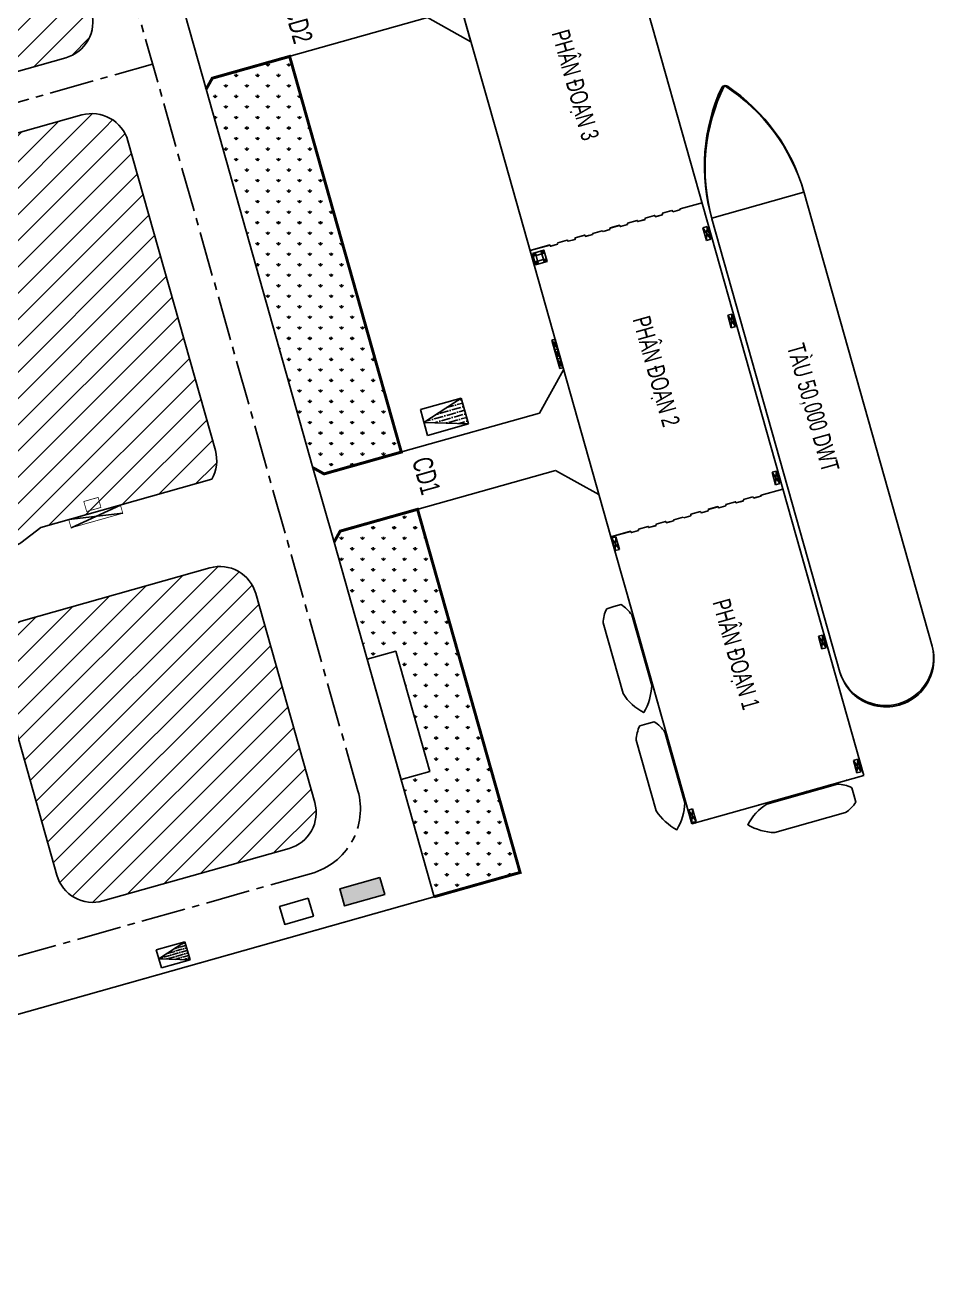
# Model space of a CAD drawing. Header units: metres. Extents: x 610662 to 611512, y 1173191 to 1174188.
# Drawn here: x 611205.2 to 611510.5, y 1173241.8 to 1173662.6 of the extents above; entities that cross this region are included whole.
import ezdxf
from ezdxf.enums import TextEntityAlignment as Align

# ---------------------------------------------------------------- set-up
doc = ezdxf.new("R2010")
doc.units = ezdxf.units.M
doc.header["$LTSCALE"] = 20
doc.header["$MEASUREMENT"] = 0
doc.linetypes.add('CENTER2', pattern=[1.125, 0.75, -0.125, 0.125, -0.125])
for name, color, linetype in [('1-KHUBAI', 7, 'Continuous'), ('BAO', 7, 'Continuous'), ('DIM', 2, 'Continuous'), ('GHICHU', 7, 'Continuous'), ('HATCH', 8, 'Continuous'), ('HATCH1', 8, 'Continuous'), ('KE', 7, 'Continuous'), ('laneT', 7, 'Continuous'), ('TEXT-VIE', 4, 'Continuous'), ('Tram can', 5, 'Continuous'), ('tuongrao', 1, 'Continuous'), ('vien', 3, 'Continuous')]:
    doc.layers.add(name, color=color, linetype=linetype)
doc.layers.add('RHD', color=7, linetype='Continuous', plot=False)
doc.styles.add('VNROMANS', font='vn_vni.shx', dxfattribs={"width": 0.8})
doc.linetypes.add('FENCELINE1', pattern='A,0.25,-0.1,[133,ltypeshp.shx,S=0.1,R=0,X=-0.1,Y=0],-0.1,1', length=1.45)

# ---------------------------------------------------------------- blocks, each defined once
blk = doc.blocks.new('POWDER FEEDER PIT')
at = {"layer": 'BAO'}
for p, q in [((400, 0), (400, 1500)), ((400, 0), (4800, 1500)), ((4800, 0), (400, 1500)), ((400, 1500), (4800, 1500)), ((400, 0), (4800, 0)), ((4800, 0), (4800, 1500))]:
    blk.add_line(p, q, dxfattribs=at)
blk = doc.blocks.new('tram dien')
at = {"layer": 'HATCH', "ltscale": 100}
h = blk.add_hatch(dxfattribs=at)
h.set_pattern_fill('ANSI36', color=14, scale=7, angle=45, style=0)
h.set_pattern_definition([(90, (862802.5575, 2289190.4561), (-0.875, 1.53125), [2.1875, -0.4375, 0, -0.4375])])
h.paths.add_polyline_path([(866490.45, 2290786.72), (866484.15, 2290786.72), (866487.3, 2290776.72)])
at = {"layer": 'BAO', "color": 14}
for p, q in [((866490.45, 2290786.72), (866484.15, 2290786.72)), ((866484.15, 2290786.72), (866484.15, 2290776.72)), ((866490.45, 2290786.72), (866484.15, 2290786.72)), ((866490.45, 2290786.72), (866490.45, 2290776.72)), ((866490.45, 2290786.72), (866490.45, 2290776.72)), ((866490.45, 2290776.72), (866484.15, 2290776.72)), ((866490.45, 2290776.72), (866484.15, 2290776.72))]:
    blk.add_line(p, q, dxfattribs=at)
at = {"layer": 'HATCH', "color": 14, "ltscale": 100}
for p, q in [((866484.15, 2290786.72), (866487.3, 2290776.72)), ((866487.3, 2290776.72), (866490.45, 2290786.72))]:
    blk.add_line(p, q, dxfattribs=at)
blk = doc.blocks.new('YQ1111080551')
at = {"layer": 'BAO', "ltscale": 0.003}
for p, q in [((18.18, -133.93), (6.34, -91.97)), ((27.16, -165.63), (10.85, -107.87)), ((3.62, -125.78), (-39.42, -137.92)), ((18.18, -133.93), (3.62, -125.78)), ((-39.43, -137.93), (-68.27, -146.07)), ((65.19, -300.37), (27.16, -165.65)), ((44.63, -202.26), (38.02, -204.13)), ((44.64, -202.28), (38.03, -204.15)), ((49.32, -244.22), (41.16, -258.78)), ((41.16, -258.78), (-1.87, -270.93)), ((-1.89, -270.93), (-30.73, -279.07)), ((46.6, -278.03), (3.56, -290.17)), ((61.16, -286.18), (46.6, -278.03)), ((3.54, -290.18), (-25.29, -298.32)), ((71.8, -298.5), (65.19, -300.37)), ((71.8, -298.52), (65.19, -300.39)), ((70.62, -319.64), (65.19, -300.39)), ((128.43, -303.57), (150.16, -380.55)), ((92.42, -396.85), (70.62, -319.64)), ((70.75, -320.09), (92.42, -396.85)), ((70.75, -320.09), (92.42, -396.85))]:
    blk.add_line(p, q, dxfattribs=at)
at = {"layer": 'BAO', "color": 7}
for p, q in [((68.67, -91.84), (150.16, -380.55)), ((99.13, -193.5), (142.13, -345.82)), ((150.16, -380.55), (102.04, -394.13))]:
    blk.add_line(p, q, dxfattribs=at)
at = {"layer": 'BAO', "color": 7, "ltscale": 0.5}
for p, q in [((130.05, -184.49), (99.06, -193.24)), ((130.12, -184.75), (173.11, -337.07))]:
    blk.add_line(p, q, dxfattribs=at)
at = {"layer": 'BAO'}
for p, q in [((88.5, -190.13), (95.83, -188.06)), ((88.51, -190.15), (95.84, -188.08)), ((76.66, -193.22), (76.59, -193.35)), ((76.59, -193.35), (76.67, -193.61)), ((76.67, -193.24), (76.6, -193.37)), ((76.6, -193.37), (76.67, -193.63)), ((76.66, -193.22), (79.84, -192.33)), ((76.67, -193.24), (79.84, -192.35)), ((79.96, -192.4), (79.84, -192.33)), ((79.97, -192.42), (79.84, -192.35)), ((80.04, -192.66), (79.96, -192.4)), ((80.04, -192.68), (79.97, -192.42)), ((80.16, -192.73), (80.04, -192.66)), ((80.16, -192.75), (80.04, -192.68)), ((82.47, -192.08), (80.16, -192.73)), ((82.47, -192.1), (80.16, -192.75)), ((82.53, -191.57), (82.46, -191.69)), ((82.46, -191.69), (82.54, -191.95)), ((82.54, -191.59), (82.47, -191.71)), ((82.47, -191.71), (82.54, -191.97)), ((82.54, -191.95), (82.47, -192.08)), ((82.54, -191.97), (82.47, -192.1)), ((82.53, -191.57), (85.71, -190.67)), ((82.54, -191.59), (85.71, -190.69)), ((85.83, -190.74), (85.71, -190.67)), ((85.84, -190.76), (85.71, -190.69)), ((85.91, -191), (85.83, -190.74)), ((85.91, -191.02), (85.84, -190.76)), ((86.03, -191.07), (85.91, -191)), ((86.04, -191.09), (85.91, -191.02)), ((86.03, -191.07), (88.34, -190.42)), ((86.04, -191.09), (88.34, -190.44)), ((88.5, -190.13), (88.34, -190.42)), ((88.51, -190.15), (88.34, -190.44)), ((62.27, -197.53), (59.17, -198.41)), ((62.28, -197.55), (59.17, -198.43)), ((62.27, -197.53), (62.57, -197.7)), ((62.28, -197.55), (62.57, -197.71)), ((62.57, -197.7), (64.86, -197.05)), ((62.57, -197.71), (64.86, -197.07)), ((64.85, -196.66), (64.92, -196.54)), ((64.85, -196.66), (64.93, -196.93)), ((64.86, -196.68), (64.93, -196.56)), ((64.86, -196.68), (64.93, -196.94)), ((64.93, -196.93), (64.86, -197.05)), ((64.93, -196.94), (64.86, -197.07)), ((64.92, -196.54), (68.1, -195.64)), ((64.93, -196.56), (68.1, -195.66)), ((68.1, -195.64), (68.22, -195.71)), ((68.1, -195.66), (68.23, -195.73)), ((68.22, -195.71), (68.29, -195.97)), ((68.23, -195.73), (68.3, -195.99)), ((68.42, -196.04), (68.29, -195.97)), ((68.42, -196.06), (68.3, -195.99)), ((70.73, -195.39), (68.42, -196.04)), ((70.73, -195.41), (68.42, -196.06)), ((70.72, -195), (70.79, -194.88)), ((70.72, -195), (70.8, -195.27)), ((70.73, -195.02), (70.8, -194.9)), ((70.73, -195.03), (70.8, -195.29)), ((70.8, -195.27), (70.73, -195.39)), ((70.8, -195.29), (70.73, -195.41)), ((70.79, -194.88), (73.97, -193.98)), ((70.8, -194.9), (73.97, -194)), ((74.09, -194.05), (73.97, -193.98)), ((74.1, -194.07), (73.97, -194)), ((74.16, -194.32), (74.09, -194.05)), ((74.17, -194.34), (74.1, -194.08)), ((74.29, -194.39), (74.16, -194.32)), ((74.29, -194.41), (74.17, -194.34)), ((76.6, -193.73), (74.29, -194.39)), ((76.6, -193.75), (74.29, -194.41)), ((76.67, -193.61), (76.6, -193.73)), ((76.67, -193.63), (76.6, -193.75)), ((47.33, -201.5), (47.26, -201.63)), ((47.33, -201.52), (47.26, -201.65)), ((47.26, -201.63), (47.33, -201.89)), ((47.33, -201.89), (47.26, -202.01)), ((47.27, -201.65), (47.34, -201.91)), ((47.34, -201.91), (47.27, -202.03)), ((50.5, -200.61), (47.33, -201.5)), ((50.51, -200.63), (47.33, -201.52)), ((50.5, -200.61), (50.63, -200.68)), ((50.51, -200.63), (50.63, -200.7)), ((50.63, -200.68), (50.7, -200.94)), ((50.63, -200.7), (50.71, -200.96)), ((50.7, -200.94), (50.83, -201.01)), ((50.71, -200.96), (50.83, -201.03)), ((50.83, -201.01), (53.13, -200.36)), ((50.83, -201.03), (53.14, -200.38)), ((53.2, -199.85), (53.13, -199.97)), ((53.2, -199.87), (53.13, -199.99)), ((53.13, -199.97), (53.2, -200.23)), ((53.2, -200.23), (53.13, -200.36)), ((53.14, -199.99), (53.21, -200.25)), ((53.21, -200.25), (53.14, -200.38)), ((56.37, -198.95), (53.2, -199.85)), ((56.38, -198.97), (53.2, -199.87)), ((56.37, -198.95), (56.5, -199.02)), ((56.38, -198.97), (56.5, -199.04)), ((56.5, -199.02), (56.57, -199.28)), ((56.5, -199.04), (56.58, -199.3)), ((56.57, -199.28), (56.7, -199.35)), ((56.58, -199.3), (56.7, -199.37)), ((56.7, -199.35), (59.01, -198.7)), ((56.7, -199.37), (59.01, -198.72)), ((59.17, -198.41), (59.01, -198.7)), ((59.17, -198.43), (59.01, -198.72)), ((44.63, -202.26), (44.76, -202.33)), ((44.64, -202.28), (44.76, -202.35)), ((44.76, -202.33), (44.83, -202.6)), ((44.76, -202.36), (44.84, -202.62)), ((44.83, -202.6), (44.95, -202.67)), ((44.84, -202.62), (44.96, -202.69)), ((44.95, -202.67), (47.26, -202.01)), ((44.96, -202.69), (47.27, -202.03)), ((115.67, -286.37), (122.99, -284.3)), ((115.67, -286.39), (123, -284.32)), ((97.96, -291.12), (101.13, -290.22)), ((97.96, -291.14), (101.14, -290.24)), ((101.25, -290.29), (101.13, -290.22)), ((101.26, -290.31), (101.14, -290.24)), ((101.33, -290.56), (101.25, -290.29)), ((101.33, -290.58), (101.26, -290.32)), ((103.76, -289.97), (101.45, -290.63)), ((103.77, -289.99), (101.46, -290.65)), ((103.83, -289.46), (103.76, -289.59)), ((103.83, -289.48), (103.76, -289.61)), ((103.76, -289.59), (103.83, -289.85)), ((103.76, -289.61), (103.84, -289.87)), ((103.83, -289.85), (103.76, -289.97)), ((103.84, -289.87), (103.77, -289.99)), ((103.83, -289.46), (107, -288.57)), ((103.83, -289.48), (107.01, -288.59)), ((107.13, -288.64), (107, -288.57)), ((107.13, -288.66), (107.01, -288.59)), ((107.2, -288.9), (107.13, -288.64)), ((107.21, -288.92), (107.13, -288.66)), ((107.32, -288.97), (107.2, -288.9)), ((107.33, -288.99), (107.21, -288.92)), ((109.63, -288.32), (107.32, -288.97)), ((109.64, -288.34), (107.33, -288.99)), ((109.7, -287.81), (109.63, -287.93)), ((109.7, -287.83), (109.63, -287.95)), ((109.63, -287.93), (109.7, -288.19)), ((109.63, -287.95), (109.71, -288.21)), ((109.7, -288.19), (109.63, -288.32)), ((109.71, -288.21), (109.64, -288.34)), ((109.7, -287.81), (112.87, -286.91)), ((109.7, -287.83), (112.88, -286.93)), ((113, -286.98), (112.87, -286.91)), ((113, -287), (112.88, -286.93)), ((113.07, -287.24), (113, -286.98)), ((113.08, -287.26), (113, -287)), ((113.19, -287.31), (113.07, -287.24)), ((113.2, -287.33), (113.08, -287.26)), ((113.19, -287.31), (115.5, -286.66)), ((113.2, -287.33), (115.51, -286.68)), ((115.67, -286.37), (115.5, -286.66)), ((115.67, -286.39), (115.51, -286.68)), ((89.44, -293.77), (86.33, -294.65)), ((89.44, -293.79), (86.34, -294.67)), ((89.44, -293.77), (89.73, -293.94)), ((89.44, -293.79), (89.74, -293.95)), ((89.73, -293.94), (92.02, -293.29)), ((89.74, -293.95), (92.03, -293.31)), ((92.02, -292.9), (92.08, -292.78)), ((92.02, -292.92), (92.09, -292.8)), ((92.02, -292.9), (92.09, -293.17)), ((92.02, -292.92), (92.1, -293.18)), ((92.09, -293.17), (92.02, -293.29)), ((92.1, -293.18), (92.03, -293.31)), ((92.08, -292.78), (95.26, -291.88)), ((92.09, -292.8), (95.27, -291.9)), ((95.26, -291.88), (95.38, -291.95)), ((95.27, -291.9), (95.39, -291.97)), ((95.38, -291.95), (95.46, -292.21)), ((95.39, -291.97), (95.46, -292.23)), ((95.58, -292.28), (95.46, -292.21)), ((95.59, -292.3), (95.46, -292.23)), ((97.89, -291.63), (95.58, -292.28)), ((97.9, -291.65), (95.59, -292.3)), ((97.89, -291.24), (97.96, -291.12)), ((97.89, -291.26), (97.96, -291.14)), ((97.89, -291.24), (97.96, -291.51)), ((97.89, -291.27), (97.97, -291.53)), ((97.96, -291.51), (97.89, -291.63)), ((97.97, -291.53), (97.9, -291.65)), ((101.45, -290.63), (101.33, -290.56)), ((101.46, -290.65), (101.33, -290.58)), ((71.8, -298.5), (71.92, -298.57)), ((71.8, -298.52), (71.93, -298.59)), ((71.92, -298.57), (72, -298.84)), ((71.93, -298.6), (72, -298.86)), ((72.12, -298.91), (74.43, -298.25)), ((72.12, -298.93), (74.43, -298.27)), ((74.49, -297.74), (74.42, -297.87)), ((74.42, -297.87), (74.5, -298.13)), ((74.5, -297.76), (74.43, -297.89)), ((74.43, -297.89), (74.5, -298.15)), ((74.5, -298.13), (74.43, -298.25)), ((74.5, -298.15), (74.43, -298.27)), ((77.67, -296.85), (74.49, -297.74)), ((77.67, -296.87), (74.5, -297.76)), ((77.67, -296.85), (77.79, -296.92)), ((77.67, -296.87), (77.8, -296.93)), ((77.79, -296.92), (77.87, -297.18)), ((77.8, -296.94), (77.87, -297.2)), ((77.87, -297.18), (77.99, -297.25)), ((77.87, -297.2), (77.99, -297.27)), ((77.99, -297.25), (80.3, -296.6)), ((77.99, -297.27), (80.3, -296.62)), ((80.36, -296.09), (80.29, -296.21)), ((80.29, -296.21), (80.37, -296.47)), ((80.37, -296.11), (80.3, -296.23)), ((80.3, -296.23), (80.37, -296.49)), ((80.37, -296.47), (80.3, -296.6)), ((80.37, -296.49), (80.3, -296.62)), ((83.54, -295.19), (80.36, -296.09)), ((83.54, -295.21), (80.37, -296.11)), ((83.54, -295.19), (83.66, -295.26)), ((83.54, -295.21), (83.67, -295.28)), ((83.66, -295.26), (83.74, -295.52)), ((83.67, -295.28), (83.74, -295.54)), ((83.74, -295.52), (83.86, -295.59)), ((83.74, -295.54), (83.87, -295.61)), ((83.86, -295.59), (86.17, -294.94)), ((83.87, -295.61), (86.18, -294.96)), ((86.33, -294.65), (86.17, -294.94)), ((86.34, -294.67), (86.18, -294.96)), ((72, -298.84), (72.12, -298.91)), ((72, -298.86), (72.12, -298.93)), ((150.16, -380.55), (102.04, -394.13)), ((144.51, -382.14), (144.26, -382.21)), ((148.36, -381.06), (148.11, -381.13)), ((131.06, -385.94), (130.81, -386.01)), ((138.64, -383.8), (138.39, -383.87)), ((115.18, -390.42), (114.93, -390.49)), ((92.42, -396.85), (102.02, -394.14)), ((92.42, -396.85), (102.02, -394.14)), ((92.42, -396.85), (102.02, -394.14)), ((99.3, -394.91), (99.05, -394.98)), ((93.62, -396.51), (93.37, -396.58))]:
    blk.add_line(p, q, dxfattribs=at)
at = {"layer": 'BAO', "color": 7, "ltscale": 0.5}
for centre, radius, start, end in [((159.81, -175.77), 63.21, 155.2232, 196.292), ((160.05, -176.63), 63.21, 153.7506, 195.3583), ((103.61, -150.11), 1.46, 66.2991, 145.2266), ((69.29, -201.96), 63.21, 16.043, 57.4409), ((69.13, -201.36), 63.21, 15.2337, 56.3026), ((157.48, -340.96), 16.11, 197.5558, 13.9699), ((157.62, -341.45), 16.1, 195.7629, 15.7629)]:
    blk.add_arc(centre, radius, start, end, dxfattribs=at)
at = {"layer": 'BAO'}
for p, xscale, yscale, zscale, rotation in [((96.02, -196.09), 0.001000000097307017, 0.001000000097307017, 0.001000000097307017, 285.7621426906592), ((104.32, -225.49), 0.001000000097307017, 0.001000000097307017, 0.001000000097307017, 285.7621426906592), ((45.28, -233.99), 0.0007500000169613445, 0.0007500000169613445, 0.0007500000169613445, 285.7621438985907), ((46.18, -237.17), 0.0007500000169613445, 0.0007500000169613445, 0.0007500000169613445, 285.7621438985907), ((47.07, -240.35), 0.0007500000169613445, 0.0007500000169613445, 0.0007500000169613445, 285.7621438985907), ((119.22, -278.28), 0.001000000097307017, 0.001000000097307017, 0.001000000097307017, 285.7621426906592), ((65.29, -300.39), 0.001000000097307017, 0.001000000097307017, 0.001000000097307017, 285.7621426906592), ((134.78, -333.42), 0.001000000097307017, 0.001000000097307017, 0.001000000097307017, 285.7621426906592), ((146.55, -375.13), 0.001000000097307017, 0.001000000097307017, 0.001000000097307017, 285.7621426906592), ((91.1, -391.82), 0.001000000097307017, 0.001000000097307017, 0.001000000097307017, 285.7621426906592)]:
    blk.add_blockref('POWDER FEEDER PIT', p, dxfattribs=dict(at, xscale=xscale, yscale=yscale, zscale=zscale, rotation=rotation))
at = {"layer": 'DIM', "color": 14, "ltscale": 100, "xscale": 1.42857142856018, "yscale": 1.42857142856018, "zscale": 1.42857142856018, "rotation": 285.762145045546}
blk.add_blockref('tram dien', (-3485732.84, 302064.6), dxfattribs=at)
blk = doc.blocks.new('DEN')
for points in [[(866775.97, 2290856.36), (866776.97, 2290856.36), (866776.97, 2290855.36), (866775.97, 2290855.36)], [(866778.97, 2290856.36), (866779.97, 2290856.36), (866779.97, 2290855.36), (866778.97, 2290855.36)], [(866775.97, 2290853.36), (866776.97, 2290853.36), (866776.97, 2290852.36), (866775.97, 2290852.36)], [(866778.97, 2290853.36), (866779.97, 2290853.36), (866779.97, 2290852.36), (866778.97, 2290852.36)]]:
    blk.add_hatch(color=256).paths.add_polyline_path(points)
for points in [[(866775.97, 2290852.36), (866779.97, 2290852.36), (866779.97, 2290856.36), (866775.97, 2290856.36)], [(866775.97, 2290856.36), (866776.97, 2290856.36), (866776.97, 2290855.36), (866775.97, 2290855.36)], [(866776.97, 2290853.36), (866778.97, 2290853.36), (866778.97, 2290855.36), (866776.97, 2290855.36)]]:
    blk.add_lwpolyline(points, close=True)
for points in [[(866776.97, 2290855.36), (866775.97, 2290855.36)], [(866776.97, 2290855.36), (866776.97, 2290856.36)], [(866778.97, 2290855.36), (866778.97, 2290856.36)], [(866778.97, 2290855.36), (866779.97, 2290855.36)], [(866776.97, 2290853.36), (866775.97, 2290853.36)], [(866776.97, 2290853.36), (866776.97, 2290852.36)], [(866778.97, 2290853.36), (866778.97, 2290852.36)], [(866778.97, 2290853.36), (866779.97, 2290853.36)]]:
    blk.add_lwpolyline(points)
blk = doc.blocks.new('YQ0113110544')
at = {"layer": 'vien', "ltscale": 5}
blk.add_lwpolyline([(-21, -5), (21, -5), (21, 5), (-21, 5)], close=True, dxfattribs=at)

msp = doc.modelspace()

# ---------------------------------------------------------------- hatches: boundary and pattern name
at = {"layer": 'HATCH', "ltscale": 100}
h = msp.add_hatch(dxfattribs=at)
h.set_pattern_fill('GRASS', color=74, scale=5, style=0)
h.paths.add_polyline_path([(611331.6, 1173519.06), (611294.06, 1173652.06), (611268.54, 1173644.86), (611268.07, 1173644.73), (611266, 1173641.03), (611301.91, 1173513.8), (611305.62, 1173511.72), (611306.08, 1173511.86)], flags=17)
h = msp.add_hatch(dxfattribs=at)
h.set_pattern_fill('GRASS', color=74, scale=5, style=0)
h.paths.add_polyline_path([(611371.49, 1173377.74), (611337.03, 1173499.81), (611311.05, 1173492.48), (611308.98, 1173488.77), (611320.09, 1173449.39), (611329.72, 1173452.11), (611341.13, 1173411.69), (611331.5, 1173408.97), (611342.62, 1173369.59)])
at = {"layer": 'HATCH'}
msp.add_hatch(color=251, dxfattribs=at).paths.add_polyline_path([(611324.39, 1173376.06), (611326.01, 1173370.29), (611312.54, 1173366.49), (611310.91, 1173372.26)])
at = {"layer": 'HATCH', "ltscale": 100}
h = msp.add_hatch(dxfattribs=at)
h.set_pattern_fill('ANSI36', color=251, scale=7, angle=-29.2379, style=0)
h.set_pattern_definition([(15.762145, (608722.5646, 1176463.9769), (1.23598254, 1.25805354), [2.1875, -0.4375, 0, -0.4375])])
h.paths.add_polyline_path([(611260.6, 1173348.38), (611258.89, 1173354.44), (611250.12, 1173348.69)])
at = {"layer": 'HATCH1', "ltscale": 20}
h = msp.add_hatch(dxfattribs=at)
h.set_pattern_fill('ANSI31', color=256, scale=50, style=0)
h.set_pattern_definition([(45, (866326.368, 2290376.341), (-4.419417382, 4.419417382), [])])
edge = h.paths.add_edge_path()
edge.add_line((611018.41, 1173813.24), (611161.81, 1173853.72))
edge.add_arc((611158.41, 1173865.75), 12.5, 285.7621, 375.7621)
edge.add_line((611170.44, 1173869.15), (611118.85, 1174051.92))
edge.add_arc((611106.82, 1174048.52), 12.5, 15.7621, 105.7629)
edge.add_line((611103.43, 1174060.55), (611090.82, 1174057))
edge.add_arc((611094.22, 1174044.97), 12.5, 105.7629, 128.1917)
edge.add_line((611086.49, 1174054.79), (610970.93, 1173963.89))
edge.add_arc((610978.66, 1173954.06), 12.5, 128.1917, 195.7621)
edge.add_line((610966.63, 1173950.67), (611002.98, 1173821.88))
edge.add_arc((611015.01, 1173825.27), 12.5, 195.7621, 285.7621)
edge = h.paths.add_edge_path()
edge.add_line((611015.21, 1173778.57), (611060.03, 1173619.78))
edge.add_arc((611072.06, 1173623.17), 12.5, 195.7621, 285.7621)
edge.add_line((611075.45, 1173611.14), (611218.85, 1173651.62))
edge.add_arc((611215.46, 1173663.65), 12.5, 285.7621, 375.7621)
edge.add_line((611227.49, 1173667.04), (611182.67, 1173825.84))
edge.add_arc((611170.64, 1173822.44), 12.5, 15.7621, 105.7621)
edge.add_line((611167.24, 1173834.47), (611023.84, 1173794))
edge.add_arc((611027.24, 1173781.97), 12.5, 105.7621, 195.7621)
edge = h.paths.add_edge_path()
edge.add_line((611239.71, 1173623.73), (611269.1, 1173519.6))
edge.add_arc((611257.07, 1173516.21), 12.5, -30.2923, 15.7621, ccw=False)
edge.add_line((611267.87, 1173509.9), (611210.5, 1173493.71))
edge.add_line((611210.5, 1173493.71), (611203.79, 1173488.55))
edge.add_arc((611200.74, 1173492.51), 5, 285.7621, 307.5636, ccw=False)
edge.add_line((611202.1, 1173487.7), (611122.85, 1173465.33))
edge.add_arc((611119.45, 1173477.36), 12.5, 195.7621, 285.7621, ccw=False)
edge.add_line((611107.42, 1173473.97), (611078.03, 1173578.1))
edge.add_arc((611090.06, 1173581.49), 12.5, 105.7621, 195.7621, ccw=False)
edge.add_line((611086.66, 1173593.52), (611224.29, 1173632.37))
edge.add_arc((611227.68, 1173620.34), 12.5, 15.7621, 105.7621, ccw=False)
edge = h.paths.add_edge_path()
edge.add_line((611302.51, 1173401.23), (611282.68, 1173471.48))
edge.add_arc((611270.65, 1173468.09), 12.5, 15.7621, 105.7621)
edge.add_line((611267.26, 1173480.12), (611204.7, 1173462.46))
edge.add_arc((611208.1, 1173450.43), 12.5, 105.7621, 195.7621)
edge.add_line((611196.07, 1173447.03), (611215.9, 1173376.78))
edge.add_arc((611227.93, 1173380.18), 12.5, 195.7621, 285.7621)
edge.add_line((611231.32, 1173368.15), (611293.88, 1173385.8))
edge.add_arc((611290.48, 1173397.83), 12.5, 285.7621, 375.7621)

# ---------------------------------------------------------------- linework, layer by layer
at = {"layer": '1-KHUBAI'}
for points in [[(611015.21, 1173778.57), (611060.03, 1173619.78, 0.414214), (611075.45, 1173611.14), (611218.85, 1173651.62, 0.414214), (611227.49, 1173667.04), (611182.67, 1173825.84, 0.414214), (611167.24, 1173834.47), (611023.84, 1173794, 0.414214)], [(611239.71, 1173623.73), (611269.1, 1173519.6, -0.2037), (611267.87, 1173509.9), (611210.5, 1173493.71), (611203.79, 1173488.55, -0.095415), (611202.1, 1173487.7), (611122.85, 1173465.33, -0.414214), (611107.42, 1173473.97), (611078.03, 1173578.1, -0.414214), (611086.66, 1173593.52), (611224.29, 1173632.37, -0.414214)], [(611302.51, 1173401.23), (611282.68, 1173471.48, 0.414214), (611267.26, 1173480.12), (611204.7, 1173462.46, 0.414214), (611196.07, 1173447.03), (611215.9, 1173376.78, 0.414214), (611231.32, 1173368.15), (611293.88, 1173385.8, 0.414214)]]:
    msp.add_lwpolyline(points, format="xyb", close=True, dxfattribs=at)
for points in [[(611294.06, 1173652.06), (611331.6, 1173519.06)], [(611337.03, 1173499.81), (611371.49, 1173377.74), (611342.62, 1173369.59)]]:
    msp.add_lwpolyline(points, dxfattribs=at)
at = {"layer": 'BAO', "ltscale": 100}
for points in [[(611400.59, 1173466.41, 0.10914), (611399.35, 1173461.61), (611406.06, 1173437.85, 0.126363), (611413.05, 1173431.48, 0.126363), (611415.69, 1173440.56), (611408.98, 1173464.33, 0.10914), (611405.42, 1173467.77), (611403, 1173467.09)], [(611411.7, 1173427.02, 0.10914), (611410.47, 1173422.22), (611417.18, 1173398.46, 0.126363), (611424.17, 1173392.09, 0.126363), (611426.8, 1173401.17), (611420.09, 1173424.94, 0.10914), (611416.54, 1173428.38), (611414.12, 1173427.7)], [(611482.9, 1173406.23, 0.10914), (611478.11, 1173407.46), (611454.34, 1173400.75, 0.126363), (611447.97, 1173393.76, 0.126363), (611457.06, 1173391.13), (611480.83, 1173397.84, 0.10914), (611484.27, 1173401.39), (611483.58, 1173403.81)]]:
    msp.add_lwpolyline(points, format="xyb", close=True, dxfattribs=at)
at = {"layer": 'HATCH', "color": 251, "ltscale": 100}
for p, q in [((611258.89, 1173354.44), (611249.27, 1173351.72)), ((611258.89, 1173354.44), (611250.12, 1173348.69)), ((611260.6, 1173348.38), (611258.89, 1173354.44)), ((611250.98, 1173345.66), (611249.27, 1173351.72)), ((611250.98, 1173345.66), (611249.27, 1173351.72)), ((611250.12, 1173348.69), (611260.6, 1173348.38)), ((611260.6, 1173348.38), (611250.98, 1173345.66))]:
    msp.add_line(p, q, dxfattribs=at)
at = {"layer": 'KE', "const_width": 1}
for points in [[(611266, 1173641.03), (611268.07, 1173644.73), (611294.06, 1173652.06), (611331.58, 1173519.05), (611305.62, 1173511.72), (611301.91, 1173513.8)], [(611308.98, 1173488.77), (611311.05, 1173492.48), (611337.03, 1173499.81), (611371.49, 1173377.74), (611346.93, 1173370.81), (611342.62, 1173369.59)]]:
    msp.add_lwpolyline(points, dxfattribs=at)
at = {"layer": 'laneT', "color": 34, "linetype": 'CENTER2'}
msp.add_lwpolyline([(610984.58, 1173288.01), (611301.44, 1173377.44, 0.414214), (611316.98, 1173405.21), (611133.29, 1174056)], format="xyb", dxfattribs=at)
msp.add_lwpolyline([(610867.18, 1173541.96), (611248.03, 1173649.46)], dxfattribs=at)
at = {"layer": 'RHD', "color": 14}
msp.add_lwpolyline([(611258.94, 1173666.05), (611266, 1173641.03), (611268.07, 1173644.73), (611294.06, 1173652.06), (611331.6, 1173519.06), (611305.62, 1173511.72), (611301.91, 1173513.8), (611308.98, 1173488.77), (611311.05, 1173492.48), (611337.03, 1173499.81), (611371.49, 1173377.74), (611341.37, 1173369.24), (611341.37, 1173369.24), (610890.41, 1173241.76), (610692.28, 1173890.02)], dxfattribs=at)
at = {"layer": 'Tram can', "color": 7, "ltscale": 5}
for p, q in [((611219.86, 1173496.35), (611238, 1173498.49)), ((611220.64, 1173493.59), (611237.22, 1173501.25))]:
    msp.add_line(p, q, dxfattribs=at)
at = {"layer": 'Tram can', "ltscale": 5, "const_width": 0.25}
msp.add_lwpolyline([(611224.91, 1173502.45), (611225.86, 1173499.09), (611230.67, 1173500.44), (611229.72, 1173503.81)], close=True, dxfattribs=at)
msp.add_lwpolyline([(611238, 1173498.49), (611237.22, 1173501.25), (611219.86, 1173496.35), (611220.64, 1173493.59), (611238, 1173498.49)], dxfattribs=at)
at = {"layer": 'tuongrao', "linetype": 'FENCELINE1', "ltscale": 0.5}
msp.add_lwpolyline([(610842.35, 1173509.24), (610816.14, 1173501.84), (610812.8, 1173495.71), (610890.41, 1173241.76), (611371.49, 1173377.74)], dxfattribs=at)
at = {"layer": 'vien'}
for points in [[(611268.54, 1173644.86), (611268.07, 1173644.73), (611266, 1173641.03), (611301.91, 1173513.8), (611305.62, 1173511.72), (611306.08, 1173511.86)], [(611311.51, 1173492.61), (611311.05, 1173492.48), (611308.98, 1173488.77), (611342.62, 1173369.59)]]:
    msp.add_lwpolyline(points, dxfattribs=at)
for points in [[(611324.39, 1173376.06), (611310.91, 1173372.26), (611312.54, 1173366.49), (611326.01, 1173370.29)], [(611300.32, 1173369.06), (611290.7, 1173366.35), (611292.41, 1173360.29), (611302.03, 1173363)]]:
    msp.add_lwpolyline(points, close=True, dxfattribs=at)

# ---------------------------------------------------------------- block references
at = {"layer": 'BAO'}
msp.add_blockref('YQ1111080551', (611336.8, 1173790.93), dxfattribs=at)
at = {"layer": 'BAO', "rotation": 285.7621450467471}
msp.add_blockref('DEN', (-1828790.27, 1385471.69), dxfattribs=at)
at = {"layer": 'GHICHU', "rotation": 285.7621450467471}
msp.add_blockref('DEN', (-1828790.27, 1385471.69), dxfattribs=at)
msp.add_blockref('DEN', (-1828790.27, 1385471.69), dxfattribs=at)
at = {"layer": 'Tram can', "color": 93, "true_color": 0x66f646, "rotation": 285.7621450467363}
msp.add_blockref('YQ0113110544', (611330.61, 1173430.54), dxfattribs=at)

# ---------------------------------------------------------------- texts
at = {"layer": 'DIM', "color": 4, "style": 'VNROMANS', "width": 0.7}
for s, p in [('CD2', (611297.13, 1173662.78)), ('CD1', (611340.01, 1173511.14))]:
    msp.add_text(s, height=6.667, rotation=285.7621, dxfattribs=at).set_placement(p, align=Align.MIDDLE)
at = {"layer": 'TEXT-VIE', "style": 'VNROMANS', "oblique": 360, "width": 0.7}
for s, p in [('PHAÂN ÑOAÏN 3 ', (611390.49, 1173641.75)), ('PHAÂN ÑOAÏN 2 ', (611417.65, 1173545.51)), ('TAØU 50,000 DWT', (611470.19, 1173534.06)), ('PHAÂN ÑOAÏN 1 ', (611444.49, 1173450.41))]:
    msp.add_text(s, height=6, rotation=285.7621, dxfattribs=at).set_placement(p, align=Align.MIDDLE)

doc.saveas('drawing.dxf')
